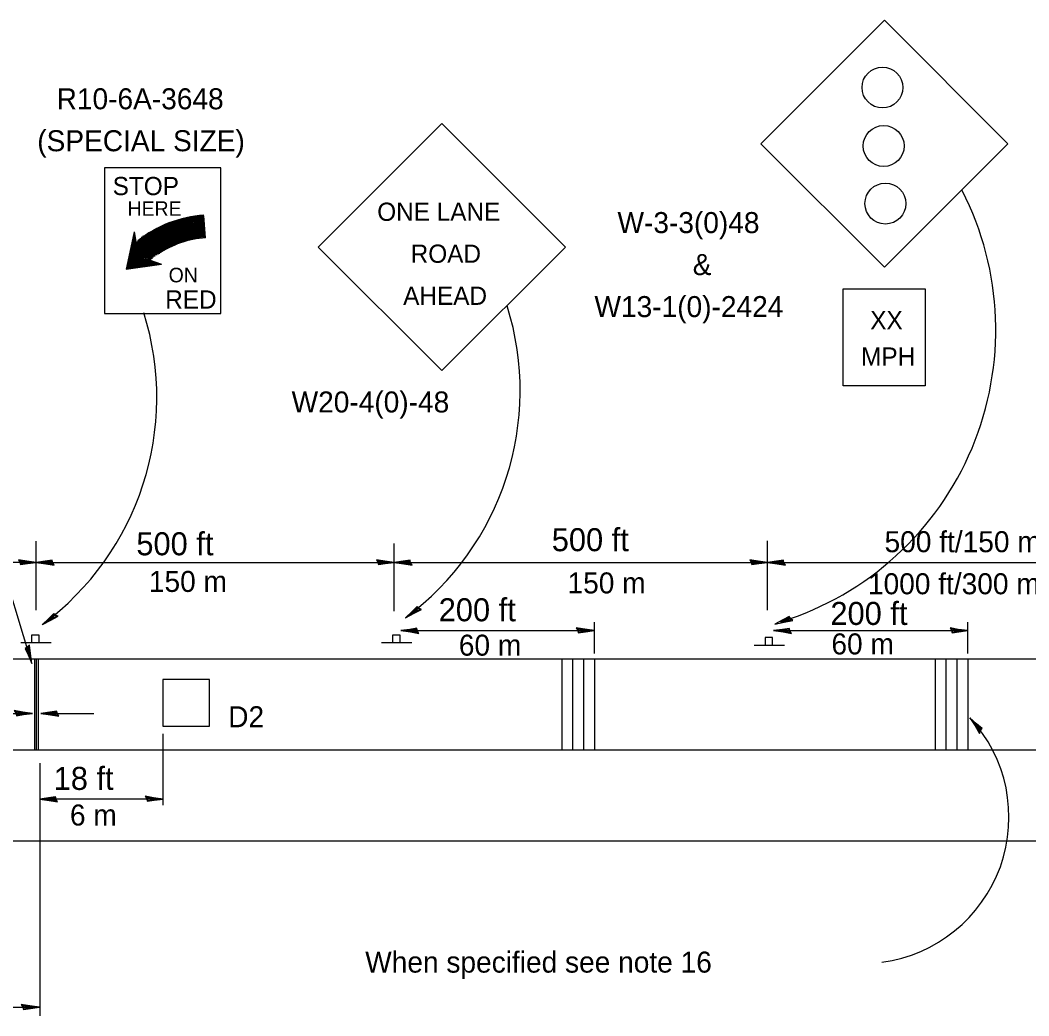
# Model space of a CAD drawing. Extents: x 1577055 to 1577735, y 1509071 to 1509511.
# Drawn here: x 1577496.9 to 1577617.8, y 1509291.1 to 1509410.4 of the extents above; entities that cross this region are included whole.
import ezdxf

# ---------------------------------------------------------------- set-up
doc = ezdxf.new("R2010")
doc.units = 0
for name, color, linetype in [('Alignment_EX_20 Centerline', 7, 'Continuous'), ('Design_PR_Roadway Dimensions', 7, 'Continuous'), ('Stage_Construction Traffic Control', 7, 'Continuous'), ('Topo_Advertising Sign', 7, 'Continuous'), ('Topo_EOP', 7, 'Continuous')]:
    doc.layers.add(name, color=color, linetype=linetype)

msp = doc.modelspace()

# ---------------------------------------------------------------- linework, layer by layer
at = {"layer": 'Alignment_EX_20 Centerline'}
msp.add_line((1577339.45, 1509322.97), (1577713.95, 1509322.97), dxfattribs=at)
at = {"layer": 'Design_PR_Roadway Dimensions'}
for p, q in [((1577498.29, 1509333.34), (1577485.82, 1509374.34)), ((1577498.81, 1509339.73), (1577498.81, 1509348)), ((1577541.71, 1509339.59), (1577541.71, 1509347.69)), ((1577586.46, 1509339.73), (1577586.46, 1509348.04)), ((1577498.81, 1509345.43), (1577473.19, 1509345.43)), ((1577498.81, 1509345.43), (1577541.71, 1509345.43)), ((1577541.71, 1509345.43), (1577586.46, 1509345.43)), ((1577586.46, 1509345.43), (1577651.33, 1509345.43)), ((1577565.71, 1509334.52), (1577565.71, 1509338.26)), ((1577610.46, 1509334.52), (1577610.46, 1509338.26)), ((1577542.5, 1509337.26), (1577565.71, 1509337.26)), ((1577587.17, 1509337.26), (1577610.46, 1509337.26)), ((1577492.63, 1509327.33), (1577498.35, 1509327.33)), ((1577499.34, 1509327.33), (1577505.72, 1509327.33)), ((1577514, 1509316.33), (1577514, 1509324.88)), ((1577499.22, 1509321.38), (1577499.22, 1509291.09)), ((1577514, 1509317.07), (1577499.22, 1509317.07)), ((1577499.22, 1509292.1), (1577456.52, 1509292.1))]:
    msp.add_line(p, q, dxfattribs=at)
for points in [[(1577496.85, 1509345.46), (1577496.92, 1509345.17), (1577497.75, 1509345.29), (1577498.81, 1509345.43), (1577497.68, 1509345.59), (1577496.68, 1509345.76), (1577496.85, 1509345.46), (1577496.94, 1509345.27), (1577498.1, 1509345.43), (1577496.83, 1509345.66), (1577497.02, 1509345.41), (1577497.55, 1509345.44), (1577497.04, 1509345.52)], [(1577539.75, 1509345.46), (1577539.82, 1509345.17), (1577540.64, 1509345.29), (1577541.71, 1509345.43), (1577540.57, 1509345.59), (1577539.58, 1509345.76), (1577539.75, 1509345.46), (1577539.84, 1509345.27), (1577540.99, 1509345.43), (1577539.73, 1509345.66), (1577539.92, 1509345.41), (1577540.45, 1509345.44), (1577539.94, 1509345.52)], [(1577584.5, 1509345.46), (1577584.57, 1509345.17), (1577585.4, 1509345.29), (1577586.46, 1509345.43), (1577585.32, 1509345.59), (1577584.33, 1509345.76), (1577584.5, 1509345.46), (1577584.59, 1509345.27), (1577585.74, 1509345.43), (1577584.48, 1509345.66), (1577584.67, 1509345.41), (1577585.2, 1509345.44), (1577584.69, 1509345.52)], [(1577500.77, 1509345.4), (1577500.7, 1509345.7), (1577499.88, 1509345.57), (1577498.81, 1509345.43), (1577499.95, 1509345.28), (1577500.94, 1509345.1), (1577500.77, 1509345.4), (1577500.68, 1509345.6), (1577499.53, 1509345.43), (1577500.79, 1509345.21), (1577500.6, 1509345.46), (1577500.07, 1509345.42), (1577500.58, 1509345.35)], [(1577543.67, 1509345.4), (1577543.6, 1509345.7), (1577542.77, 1509345.57), (1577541.71, 1509345.43), (1577542.85, 1509345.28), (1577543.84, 1509345.1), (1577543.67, 1509345.4), (1577543.58, 1509345.6), (1577542.42, 1509345.43), (1577543.69, 1509345.21), (1577543.5, 1509345.46), (1577542.97, 1509345.42), (1577543.48, 1509345.35)], [(1577588.42, 1509345.4), (1577588.35, 1509345.7), (1577587.52, 1509345.57), (1577586.46, 1509345.43), (1577587.6, 1509345.28), (1577588.59, 1509345.1), (1577588.42, 1509345.4), (1577588.33, 1509345.6), (1577587.17, 1509345.43), (1577588.44, 1509345.21), (1577588.25, 1509345.46), (1577587.72, 1509345.42), (1577588.23, 1509345.35)], [(1577544.66, 1509339.95), (1577544.44, 1509340.14), (1577543.85, 1509339.55), (1577543.07, 1509338.81), (1577544.08, 1509339.36), (1577544.98, 1509339.81), (1577544.66, 1509339.95), (1577544.48, 1509340.05), (1577543.65, 1509339.23), (1577544.8, 1509339.8), (1577544.5, 1509339.89), (1577544.09, 1509339.55), (1577544.55, 1509339.79)], [(1577501.12, 1509339.12), (1577500.89, 1509339.32), (1577500.3, 1509338.73), (1577499.53, 1509337.98), (1577500.53, 1509338.53), (1577501.44, 1509338.98), (1577501.12, 1509339.12), (1577500.93, 1509339.23), (1577500.1, 1509338.41), (1577501.25, 1509338.98), (1577500.95, 1509339.07), (1577500.55, 1509338.73), (1577501, 1509338.97)], [(1577589.19, 1509338.7), (1577589.03, 1509338.95), (1577588.28, 1509338.54), (1577587.31, 1509338.03), (1577588.45, 1509338.28), (1577589.47, 1509338.47), (1577589.19, 1509338.7), (1577589.04, 1509338.85), (1577587.99, 1509338.28), (1577589.28, 1509338.52), (1577589.01, 1509338.69), (1577588.52, 1509338.47), (1577589.03, 1509338.58)], [(1577544.49, 1509337.24), (1577544.42, 1509337.54), (1577543.58, 1509337.41), (1577542.49, 1509337.27), (1577543.65, 1509337.11), (1577544.67, 1509336.93), (1577544.49, 1509337.24), (1577544.4, 1509337.44), (1577543.22, 1509337.26), (1577544.51, 1509337.04), (1577544.32, 1509337.29), (1577543.78, 1509337.26), (1577544.3, 1509337.18)], [(1577563.7, 1509337.28), (1577563.77, 1509336.99), (1577564.62, 1509337.12), (1577565.71, 1509337.26), (1577564.55, 1509337.42), (1577563.53, 1509337.59), (1577563.7, 1509337.28), (1577563.79, 1509337.09), (1577564.98, 1509337.26), (1577563.68, 1509337.48), (1577563.88, 1509337.23), (1577564.42, 1509337.26), (1577563.9, 1509337.34)], [(1577589.13, 1509337.23), (1577589.07, 1509337.52), (1577588.24, 1509337.39), (1577587.17, 1509337.26), (1577588.31, 1509337.1), (1577589.31, 1509336.93), (1577589.13, 1509337.23), (1577589.04, 1509337.42), (1577587.89, 1509337.25), (1577589.15, 1509337.03), (1577588.96, 1509337.28), (1577588.43, 1509337.25), (1577588.94, 1509337.17)], [(1577608.5, 1509337.28), (1577608.57, 1509336.99), (1577609.39, 1509337.12), (1577610.46, 1509337.26), (1577609.32, 1509337.41), (1577608.33, 1509337.59), (1577608.5, 1509337.28), (1577608.59, 1509337.09), (1577609.74, 1509337.26), (1577608.48, 1509337.48), (1577608.67, 1509337.23), (1577609.2, 1509337.26), (1577608.69, 1509337.34)], [(1577497.73, 1509335.27), (1577497.47, 1509335.11), (1577497.84, 1509334.34), (1577498.29, 1509333.34), (1577498.1, 1509334.5), (1577497.98, 1509335.53), (1577497.73, 1509335.27), (1577497.57, 1509335.12), (1577498.08, 1509334.04), (1577497.92, 1509335.34), (1577497.73, 1509335.09), (1577497.92, 1509334.58), (1577497.85, 1509335.1)], [(1577496.35, 1509327.36), (1577496.42, 1509327.06), (1577497.26, 1509327.19), (1577498.35, 1509327.33), (1577497.19, 1509327.49), (1577496.17, 1509327.67), (1577496.35, 1509327.36), (1577496.44, 1509327.16), (1577497.62, 1509327.33), (1577496.33, 1509327.56), (1577496.52, 1509327.31), (1577497.06, 1509327.34), (1577496.54, 1509327.42)], [(1577501.34, 1509327.3), (1577501.28, 1509327.6), (1577500.43, 1509327.47), (1577499.34, 1509327.33), (1577500.5, 1509327.17), (1577501.52, 1509326.99), (1577501.34, 1509327.3), (1577501.25, 1509327.5), (1577500.07, 1509327.33), (1577501.36, 1509327.1), (1577501.17, 1509327.36), (1577500.63, 1509327.33), (1577501.15, 1509327.24)], [(1577611.98, 1509325.28), (1577612.16, 1509325.52), (1577611.51, 1509326.08), (1577610.7, 1509326.82), (1577611.33, 1509325.83), (1577611.85, 1509324.94), (1577611.98, 1509325.28), (1577612.07, 1509325.47), (1577611.18, 1509326.26), (1577611.84, 1509325.13), (1577611.91, 1509325.44), (1577611.53, 1509325.83), (1577611.81, 1509325.38)], [(1577501.18, 1509317.04), (1577501.11, 1509317.33), (1577500.28, 1509317.21), (1577499.22, 1509317.07), (1577500.36, 1509316.91), (1577501.35, 1509316.74), (1577501.18, 1509317.04), (1577501.09, 1509317.23), (1577499.93, 1509317.07), (1577501.2, 1509316.85), (1577501.01, 1509317.09), (1577500.48, 1509317.06), (1577500.99, 1509316.98)], [(1577512.05, 1509317.1), (1577512.11, 1509316.81), (1577512.94, 1509316.93), (1577514, 1509317.07), (1577512.87, 1509317.23), (1577511.87, 1509317.4), (1577512.05, 1509317.1), (1577512.13, 1509316.9), (1577513.29, 1509317.07), (1577512.03, 1509317.29), (1577512.21, 1509317.04), (1577512.74, 1509317.08), (1577512.23, 1509317.15)], [(1577497.19, 1509292.13), (1577497.26, 1509291.84), (1577498.1, 1509291.97), (1577499.19, 1509292.11), (1577498.03, 1509292.27), (1577497.01, 1509292.45), (1577497.19, 1509292.13), (1577497.28, 1509291.94), (1577498.46, 1509292.11), (1577497.17, 1509292.33), (1577497.36, 1509292.08), (1577497.9, 1509292.11), (1577497.38, 1509292.19)]]:
    msp.add_lwpolyline(points, dxfattribs=at)
for centre, radius, start, end in [((1577577.17, 1509373.31), 36.64, 287.4055, 27.1245), ((1577522.97, 1509366.02), 33.83, 306.4561, 17.4699), ((1577479.42, 1509365.2), 33.83, 306.4561, 17.4699), ((1577597.87, 1509314.9), 17.52, 277.5266, 42.8976)]:
    msp.add_arc(centre, radius, start, end, dxfattribs=at)
at = {"layer": 'Stage_Construction Traffic Control'}
for p, q in [((1577519.1, 1509384.36), (1577518.9, 1509386.97)), ((1577510.54, 1509385.06), (1577509.58, 1509380.59)), ((1577510.58, 1509384.73), (1577509.7, 1509380.61)), ((1577510.54, 1509385.06), (1577510.75, 1509383.92)), ((1577511.42, 1509384.46), (1577510.62, 1509380.74)), ((1577511.56, 1509384.59), (1577510.73, 1509380.76)), ((1577511.68, 1509384.63), (1577510.85, 1509380.77)), ((1577511.8, 1509384.66), (1577510.96, 1509380.79)), ((1577511.93, 1509384.76), (1577511.08, 1509380.8)), ((1577512.03, 1509384.74), (1577511.19, 1509380.82)), ((1577512.14, 1509384.72), (1577511.31, 1509380.84)), ((1577512.25, 1509384.69), (1577511.42, 1509380.85)), ((1577510.62, 1509384.39), (1577509.81, 1509380.62)), ((1577510.66, 1509384.05), (1577509.93, 1509380.64)), ((1577510.7, 1509383.71), (1577510.04, 1509380.66)), ((1577510.83, 1509383.79), (1577510.16, 1509380.68)), ((1577510.98, 1509383.98), (1577510.27, 1509380.69)), ((1577511.13, 1509384.17), (1577510.39, 1509380.71)), ((1577511.27, 1509384.31), (1577510.5, 1509380.72)), ((1577510.75, 1509383.92), (1577510.75, 1509383.75)), ((1577509.8, 1509381.61), (1577512.87, 1509382.05)), ((1577509.82, 1509381.73), (1577513.06, 1509382.19)), ((1577509.85, 1509381.84), (1577513.3, 1509382.33)), ((1577509.87, 1509381.96), (1577513.62, 1509382.49)), ((1577509.9, 1509382.07), (1577513.61, 1509382.6)), ((1577509.92, 1509382.18), (1577513.59, 1509382.7)), ((1577509.95, 1509382.3), (1577513.58, 1509382.81)), ((1577509.97, 1509382.41), (1577513.56, 1509382.92)), ((1577510, 1509382.52), (1577513.55, 1509383.03)), ((1577509.58, 1509380.59), (1577513.81, 1509381.19)), ((1577509.6, 1509380.71), (1577513.56, 1509381.27)), ((1577509.63, 1509380.82), (1577513.32, 1509381.34)), ((1577509.66, 1509380.93), (1577513.08, 1509381.42)), ((1577509.68, 1509381.05), (1577512.84, 1509381.5)), ((1577509.7, 1509381.16), (1577512.59, 1509381.57)), ((1577509.73, 1509381.27), (1577512.41, 1509381.66)), ((1577509.75, 1509381.39), (1577512.57, 1509381.79)), ((1577509.78, 1509381.5), (1577512.72, 1509381.92)), ((1577512.32, 1509381.72), (1577513.81, 1509381.19)), ((1577498.64, 1509323), (1577498.64, 1509333.82)), ((1577498.85, 1509323), (1577498.85, 1509333.82)), ((1577499.07, 1509323), (1577499.07, 1509333.82)), ((1577561.78, 1509333.88), (1577561.78, 1509322.97)), ((1577563.09, 1509333.88), (1577563.09, 1509322.97)), ((1577564.4, 1509333.88), (1577564.4, 1509322.97)), ((1577565.71, 1509333.88), (1577565.71, 1509322.97)), ((1577606.53, 1509333.88), (1577606.53, 1509322.97)), ((1577607.84, 1509333.88), (1577607.84, 1509322.97)), ((1577609.15, 1509333.88), (1577609.15, 1509322.97)), ((1577610.46, 1509333.88), (1577610.46, 1509322.97))]:
    msp.add_line(p, q, dxfattribs=at)
for points in [[(1577585.65, 1509395.62), (1577600.46, 1509410.43), (1577615.27, 1509395.62), (1577600.46, 1509380.81)], [(1577532.61, 1509383.24), (1577547.42, 1509398.05), (1577562.23, 1509383.24), (1577547.42, 1509368.43)], [(1577506.98, 1509392.73), (1577506.98, 1509375.27), (1577520.94, 1509375.27), (1577520.94, 1509392.73)], [(1577605.35, 1509378.23), (1577605.35, 1509366.59), (1577595.52, 1509366.59), (1577595.52, 1509378.23)], [(1577513.97, 1509325.82), (1577519.55, 1509325.82), (1577519.55, 1509331.41), (1577513.97, 1509331.41)]]:
    msp.add_lwpolyline(points, close=True, dxfattribs=at)
for centre in [(1577600.23, 1509402.36), (1577600.37, 1509395.35), (1577600.58, 1509388.45)]:
    msp.add_circle(centre, 2.45, dxfattribs=at)
for radius, start, end in [(14.46, 94.3111, 129.9226), (14.46, 94.3111, 129.9226), (14.35, 94.3111, 129.9226), (14.57, 94.3103, 128.2484), (14.24, 94.3111, 129.9226), (14.13, 94.3111, 129.9226), (14.02, 94.3111, 129.9226), (13.91, 94.3111, 129.9226), (13.8, 94.3111, 129.9226), (13.69, 94.3111, 129.9226), (13.59, 94.3111, 129.9226), (13.48, 94.3111, 129.9226), (13.37, 94.3111, 129.9226), (13.26, 94.3111, 129.9226), (13.15, 94.3111, 129.9226), (13.04, 94.3111, 129.9226), (12.93, 94.3111, 129.9226), (12.82, 94.3111, 129.9226), (12.71, 94.3111, 129.9226), (12.6, 94.3111, 129.9226), (12.49, 94.3111, 129.9226), (12.39, 94.3111, 129.9226), (12.28, 94.3111, 129.9226), (12.17, 94.3111, 129.9226), (12.06, 94.3111, 129.9226), (11.95, 94.3111, 129.9226), (14.57, 129.6497, 129.9226), (11.84, 94.3101, 123.9701)]:
    msp.add_arc((1577519.99, 1509372.55), radius, start, end, dxfattribs=at)
at = {"layer": 'Topo_Advertising Sign'}
for p, q in [((1577496.95, 1509335.82), (1577500.59, 1509335.82)), ((1577540.2, 1509335.82), (1577543.83, 1509335.82)), ((1577584.85, 1509335.51), (1577588.49, 1509335.51))]:
    msp.add_line(p, q, dxfattribs=at)
for points in [[(1577498.25, 1509336.73), (1577498.25, 1509335.82), (1577499.16, 1509335.82), (1577499.16, 1509336.73)], [(1577541.5, 1509336.73), (1577541.5, 1509335.82), (1577542.41, 1509335.82), (1577542.41, 1509336.73)], [(1577586.15, 1509336.42), (1577586.15, 1509335.51), (1577587.06, 1509335.51), (1577587.06, 1509336.42)]]:
    msp.add_lwpolyline(points, close=True, dxfattribs=at)
at = {"layer": 'Topo_EOP'}
for p, q in [((1577103.15, 1509333.88), (1577713.95, 1509333.88)), ((1577103.15, 1509312.06), (1577713.95, 1509312.06))]:
    msp.add_line(p, q, dxfattribs=at)

# ---------------------------------------------------------------- texts
at = {"layer": 'Design_PR_Roadway Dimensions'}
for s, height, p in [('500 ft', 2.76, (1577560.59, 1509346.78)), ('500 ft', 2.76, (1577510.8, 1509346.29)), ('500 ft/150 m (min.)', 2.5175, (1577600.48, 1509346.66)), ('150 m', 2.517, (1577512.3, 1509341.9)), ('150 m', 2.517, (1577562.48, 1509341.72)), ('1000 ft/300 m (max.)', 2.5175, (1577598.49, 1509341.62)), ('200 ft', 2.76, (1577547.04, 1509338.38)), ('200 ft', 2.76, (1577593.99, 1509337.94)), ('60 m', 2.517, (1577549.45, 1509334.26)), ('60 m', 2.517, (1577594.11, 1509334.41)), ('18 ft', 2.76, (1577500.89, 1509318.17)), ('6 m', 2.517, (1577502.84, 1509313.9)), ('When specified see note 16', 2.5175, (1577538.23, 1509296.27))]:
    msp.add_text(s, height=height, dxfattribs=at).set_placement(p)
at = {"layer": 'Stage_Construction Traffic Control'}
for s, height, p in [('R10-6A-3648', 2.5175, (1577501.24, 1509399.75)), ('(SPECIAL SIZE)', 2.5175, (1577498.92, 1509394.72)), ('STOP', 2.182, (1577507.96, 1509389.46)), ('HERE', 1.745, (1577509.74, 1509386.98)), ('ONE LANE', 2.182, (1577539.67, 1509386.38)), ('W-3-3(0)48', 2.517, (1577568.47, 1509384.91)), ('ROAD', 2.182, (1577543.68, 1509381.35)), ('&', 2.52, (1577577.49, 1509379.88)), ('ON', 1.745, (1577514.67, 1509379.01)), ('AHEAD', 2.182, (1577542.78, 1509376.31)), ('RED', 2.182, (1577514.26, 1509375.86)), ('W13-1(0)-2424', 2.5175, (1577565.71, 1509374.84)), ('XX', 2.181, (1577598.76, 1509373.38)), ('MPH', 2.181, (1577597.67, 1509369.02)), ('W20-4(0)-48', 2.5175, (1577529.41, 1509363.41)), ('D2', 2.517, (1577521.81, 1509325.68))]:
    msp.add_text(s, height=height, dxfattribs=at).set_placement(p)

doc.saveas('drawing.dxf')
